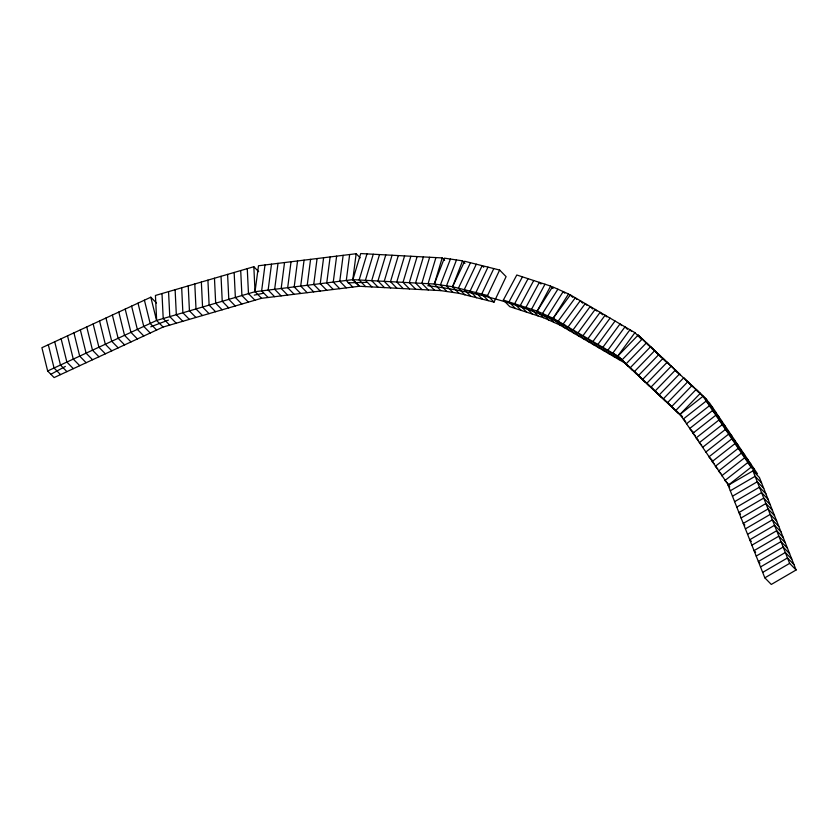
<?xml version="1.0" encoding="UTF-8"?>
<svg xmlns="http://www.w3.org/2000/svg" width="838" height="838" viewBox="0 0 838 838"><rect width="100%" height="100%" fill="white"/><g stroke="black" fill="none" stroke-linecap="round" stroke-linejoin="round"><path stroke-width="1.26" d="M459.046 293.331L452.572 286.732L464.65 261.267L499.637 270.046L506.1 276.645L494.032 302.109L459.046 293.331L440.819 290.618L359.345 286.261L261.582 298.297L255.035 291.708L258.481 265.761L356.16 253.725L360.204 257.853M264.997 264.955L261.634 290.891L268.097 297.49M271.502 264.159L268.139 290.084L274.613 296.683M278.017 263.352L274.655 289.288L281.118 295.887M284.532 262.556L281.17 288.481L287.633 295.081M291.037 261.749L287.685 287.675L294.148 294.285M297.553 260.943L294.19 286.879L300.653 293.478M304.068 260.147L300.706 286.072L307.169 292.682M310.584 259.34L307.221 285.276L313.684 291.875M317.089 258.544L313.726 284.47L320.2 291.069M323.604 257.737L320.242 283.673L326.705 290.273M330.12 256.941L326.757 282.867L333.22 289.466M336.625 256.135L333.262 282.06L339.736 288.67M343.14 255.328L339.778 281.264L346.241 287.863M349.656 254.532L346.293 280.458L352.756 287.067M444.622 260.398L442.192 257.926L360.717 253.558L352.882 279.651L359.345 286.261L352.798 279.662L356.16 253.725M366.981 253.893L359.146 279.986L365.619 286.596M373.256 254.228L365.42 280.332L371.883 286.931M379.52 254.574L371.684 280.667L378.148 287.266M385.784 254.909L377.948 281.002L384.422 287.602M392.058 255.244L384.223 281.338L390.686 287.937M398.322 255.58L390.487 281.673L396.95 288.272M404.586 255.915L396.751 282.008L403.225 288.607M410.861 256.25L403.026 282.343L409.489 288.942M417.125 256.585L409.29 282.678L415.753 289.278M423.389 256.92L415.554 283.014L422.017 289.613M429.653 257.256L421.828 283.349L428.291 289.948M435.928 257.591L428.092 283.684L434.555 290.283M440.819 290.618L434.356 284.019L442.192 257.926M352.882 279.651L434.356 284.019L444.35 258.146L462.566 260.848L464.985 263.331M450.425 259.047L440.432 284.92L446.895 291.53M456.49 259.948L446.507 285.831L452.97 292.431M434.356 284.019L452.572 286.732L462.566 260.848M470.474 262.734L458.407 288.188L464.87 294.798M476.309 264.19L464.242 289.655L470.705 296.254M487.978 267.123L475.9 292.588L482.374 299.187M493.802 268.579L481.735 294.044L488.198 300.653M494.032 302.109L487.569 295.51L499.637 270.046M624.226 362.655L559.616 324.893L543.642 317.738L509.808 306.666L503.345 300.056L516.805 275L550.639 286.072L553.059 288.544M522.441 276.844L508.98 301.91L515.454 308.51M528.076 278.687L514.626 303.754L521.089 310.353M533.722 280.531L520.262 305.598L526.725 312.197M544.993 284.218L531.543 309.285L538.006 315.884M543.642 317.738L537.179 311.128L550.639 286.072M503.345 300.056L537.179 311.128L552.546 286.806L568.52 293.96L570.144 295.615M557.878 289.194L542.5 313.517L548.974 320.116M559.616 324.893L553.153 318.283L568.52 293.96M537.179 311.128L553.153 318.283L570.322 294.882L634.921 332.655L641.384 339.254M610.074 318.126L592.906 341.527L599.38 348.126M615.05 321.027L597.882 344.428L604.345 351.038M702.715 395.945L696.252 389.345L675.889 410.379L682.362 416.978L617.753 356.056L634.921 332.655M696.912 390.518L706.863 399.831L638.168 335.064L617.816 356.098L682.509 416.779M679.66 373.842L659.297 394.866L665.76 401.465M729.762 486.983L680.089 414.307L700.4 393.221M680.089 414.307L703.019 396.29L709.482 402.889L757.51 473.858L751.047 467.258L703.019 396.29M686.49 423.766L709.419 405.749L715.893 412.359M702.495 447.419L725.436 429.412L731.899 436.011M705.701 452.153L728.631 434.136L735.094 440.736M721.707 475.806L744.647 457.789L751.11 464.399M728.117 485.275L751.047 467.258M752.953 470.883L728.149 485.338L764.832 577.832L771.295 584.442L796.1 569.987L759.417 477.482L752.953 470.883L789.637 563.377L796.1 569.987M730.307 490.775L755.111 476.319L761.574 482.918M732.464 496.222L757.269 481.766L763.732 488.365M734.622 501.658L759.427 487.203L765.89 493.802M736.78 507.095L761.585 492.639L768.048 499.249M741.096 517.978L765.901 503.523L772.364 510.133M745.411 528.862L770.216 514.406L776.679 521.016M747.569 534.309L772.374 519.853L778.837 526.453M751.885 545.192L776.69 530.737L783.153 537.336M756.201 556.076L781.006 541.61L787.469 548.22M760.516 566.949L785.321 552.493L791.784 559.103M762.674 572.396L787.479 557.94L793.942 564.54M764.832 577.832L789.637 563.377M50.804 374.324L65.364 366.426M156.476 302.979L150.819 297.207L41.9 347.707L47.651 370.983L54.114 377.582L163.033 327.071M47.651 370.983L156.57 320.472L163.117 327.04L261.498 298.307M258.67 271.68L253.83 266.725L155.439 295.458L156.654 320.441L255.035 291.708L352.798 279.662M254.249 295.133L263.226 293.269M348.063 282.835L366.258 282.364M427.757 285.695C475.293 291.331 522.084 304.309 565.147 325.322M452.572 286.732L487.569 295.51M553.153 318.283L617.753 356.056M613.049 353.186L621.063 358.842M667.865 363.378L638.168 335.064M674.506 369.589L680.32 375.015M686.123 380.442L692.764 386.643M698.567 392.069L692.104 385.47L671.741 406.493L678.214 413.103M692.806 386.548L687.956 381.594L667.593 402.617L674.066 409.227M690.271 384.317L683.808 377.718L663.445 398.741L669.918 405.351M712.688 407.624L706.225 401.025L683.295 419.042L685.714 421.514M680.362 374.911L675.512 369.967L655.148 390.99L661.611 397.589M677.827 372.69L671.364 366.08L651 387.114L657.463 393.713M671.248 366.332L667.216 362.205L646.852 383.238L653.315 389.838M668.724 364.111L663.068 358.329L642.704 379.363L649.167 385.962M665.382 361.052L658.919 354.453L638.556 375.476L645.019 382.086M661.234 357.177L654.761 350.577L634.408 371.601L640.871 378.21M657.086 353.301L650.613 346.702L630.26 367.725L636.723 374.335M652.938 349.425L646.465 342.826L626.112 363.849L632.575 370.448M719.088 417.083L712.625 410.484L689.695 428.501L693.738 432.628M648.79 345.549L642.317 338.95L621.964 359.973L628.427 366.573M722.293 421.818L715.83 415.219L692.9 433.225L695.32 435.708M725.488 426.552L719.025 419.943L696.095 437.96L698.525 440.432M631.569 331.398L629.956 329.743L612.788 353.144L619.251 359.753M728.693 431.277L722.23 424.677L699.301 442.694L701.72 445.167M627.411 329.313L624.98 326.841L607.822 350.242L614.285 356.841M621.628 325.584L620.015 323.939L602.847 347.341L609.31 353.94M738.299 445.47L731.836 438.871L708.906 456.888L712.949 461.015M741.504 450.205L735.041 443.595L712.101 461.612L714.531 464.095M744.699 454.929L738.236 448.33L715.306 466.347L717.737 468.819M747.905 459.664L741.441 453.065L718.512 471.082L720.931 473.554M606.722 316.869L605.109 315.224L587.941 338.625L594.404 345.225M754.305 469.123L747.842 462.524L724.912 480.541L728.149 483.84M602.564 314.795L600.134 312.312L582.965 335.713L589.439 342.323M596.782 311.055L595.169 309.411L578 332.812L584.463 339.411M592.623 308.981L590.203 306.509L573.035 329.91L579.498 336.509M586.841 305.252L585.228 303.597L568.059 326.998L574.522 333.608M582.682 303.167L580.263 300.695L563.094 324.096L569.557 330.696M576.911 299.438L575.287 297.794L558.118 321.195L564.592 327.794M570.322 294.882L572.742 297.364M564.812 293.227L563.199 291.572L547.832 315.905L554.295 322.504M770.206 504.686L763.743 498.086L738.938 512.542L740.551 514.186M774.522 515.569L768.058 508.97L743.254 523.425L744.867 525.07M540.971 284.03L539.358 282.375L525.897 307.441L532.371 314.041M780.995 531.889L774.532 525.29L749.727 539.745L751.34 541.4M785.311 542.773L778.848 536.173L754.043 550.629L755.656 552.284M789.626 553.656L783.163 547.057L758.359 561.512L759.972 563.167M483.756 267.312L482.143 265.656L470.076 291.121L476.539 297.72M254.941 300.224L248.477 293.625L247.262 268.642M248.383 302.141L241.92 295.542L240.705 270.559M241.826 304.058L235.363 297.459L234.148 272.476M235.269 305.975L228.805 299.365L227.59 274.393M228.711 307.892L222.238 301.282L221.033 276.31M222.143 309.809L215.68 303.199L214.465 278.226M215.586 311.715L209.123 305.116L207.908 280.133M209.029 313.632L202.566 307.033L201.35 282.05M202.471 315.549L196.008 308.95L194.793 283.967M195.914 317.466L189.44 310.867L188.236 285.884M189.357 319.383L182.883 312.784L181.678 287.801M182.789 321.3L176.326 314.69L175.111 289.718M176.231 323.217L169.768 316.607L168.553 291.634M169.674 325.134L163.211 318.524L161.996 293.551M156.622 330.046L150.159 323.447L144.408 300.172M150.222 333.021L143.759 326.411L138.008 303.147M143.811 335.986L137.348 329.386L131.597 306.111M137.401 338.961L130.938 332.351L125.187 309.086M131 341.925L124.537 335.326L118.787 312.061M124.59 344.9L118.127 338.301L112.376 315.025M118.189 347.875L111.716 341.265L105.965 318M111.779 350.839L105.316 344.24L99.565 320.975M105.368 353.814L98.905 347.215L93.154 323.939M98.968 356.789L92.494 350.179L86.743 326.914M92.557 359.753L86.094 353.154L80.343 329.879M86.146 362.728L79.683 356.119L73.933 332.854M79.746 365.693L73.273 359.093L67.532 335.829M73.335 368.668L66.872 362.068L61.122 338.793M66.925 371.643L60.462 365.033L54.711 341.768M60.525 374.607L54.061 368.008L48.311 344.743M150.819 297.207L156.57 320.472M253.83 266.725L255.035 291.708M150.746 326.841A661.14 512.741 -44.4 0 1 168.407 320.137"/></g></svg>
